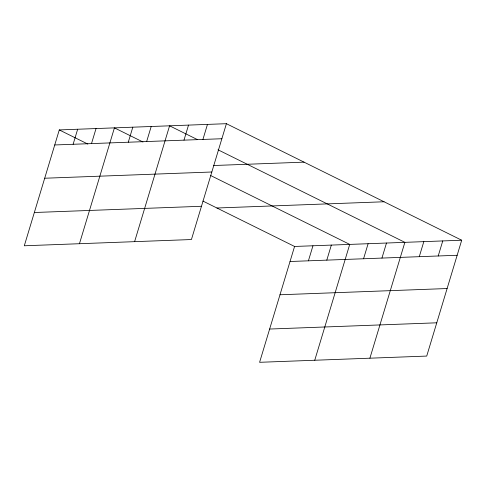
<?xml version="1.0" encoding="UTF-8"?>
<svg xmlns="http://www.w3.org/2000/svg" width="486" height="486" viewBox="0 0 486 486"><rect width="100%" height="100%" fill="white"/><g stroke="black" fill="none" stroke-linecap="round" stroke-linejoin="round"><path stroke-width="0.73" d="M226.409 123.693L59.28 129.926L24.3 245.776L191.429 239.537L226.409 123.693L461.7 240.224L426.72 356.074L259.591 362.307L294.571 246.463L461.7 240.224M73.119 144.281L77.663 129.24M91.502 143.595L96.046 128.553M79.455 243.717L114.429 127.867L142.969 142.003M128.274 142.228L132.812 127.18M146.657 141.541L151.201 126.494M134.604 241.657L169.584 125.807L197.456 139.616M183.981 140.15L188.525 125.102M202.923 139.439L207.467 124.398M308.41 260.818L312.954 245.776M326.799 260.132L331.337 245.09M314.746 360.254L349.726 244.403L210.742 175.568M363.564 258.759L368.109 243.717M381.947 258.078L386.492 243.03M369.901 358.194L404.874 242.344L218.032 149.803M419.272 256.681L423.816 241.639M438.214 255.976L442.758 240.935M54.736 144.968L221.865 138.735M213.403 165.526L304.054 162.148M44.694 178.234L211.823 172.001M34.342 212.51L201.471 206.277M216.926 208.002L384.055 201.769M290.027 261.504L457.156 255.272M279.985 294.771L447.114 288.538M269.639 329.046L436.768 322.807M59.28 129.926L87.814 144.056M202.923 201.07L294.571 246.463"/></g></svg>
